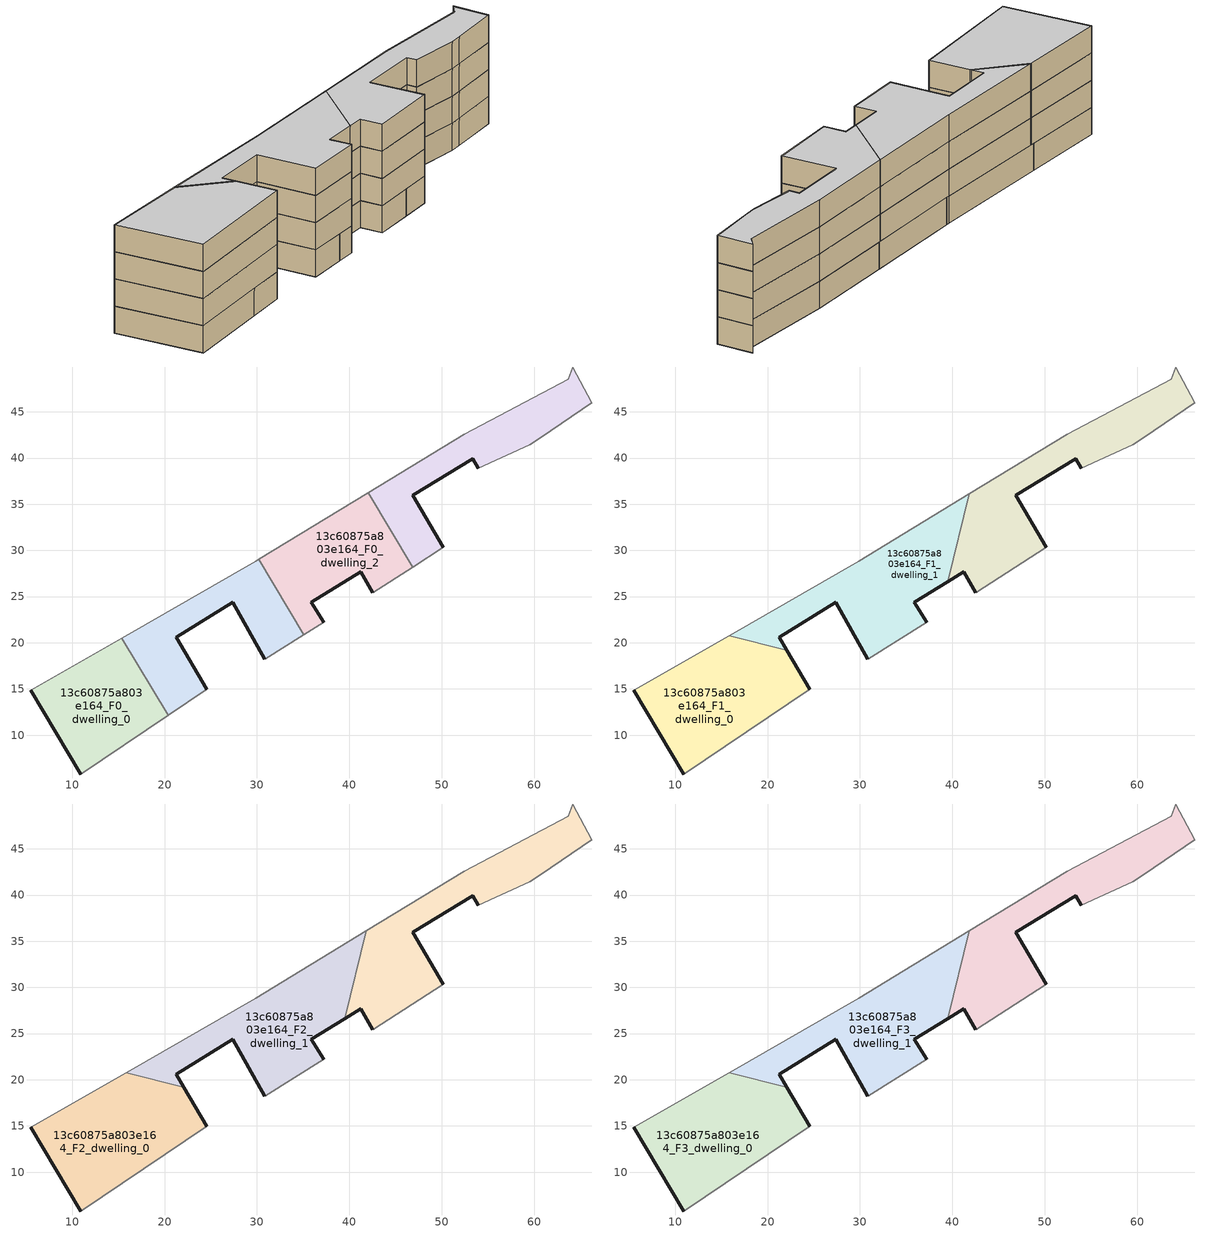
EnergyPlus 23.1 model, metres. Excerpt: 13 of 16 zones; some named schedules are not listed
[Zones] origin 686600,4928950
13c60875a803e164_F0_dwelling_0
 floor ground (EU_floor_Construction): 20.37,12.14 15.38,20.51 5.52,14.84 10.94,5.79 z0
 wall outside (EU_wall_Construction): 10.94,5.79 5.52,14.84 z0:3
 wall adiabatic (EU_wall_Construction): 20.37,12.14 10.94,5.79 / 5.52,14.84 15.38,20.51 z0:3
 wall to 13c60875a803e164_F0_dwelling_1 (EU_wall_Construction): 15.38,20.51 20.37,12.14 z0:3
13c60875a803e164_F0_dwelling_1
 floor ground (EU_floor_Construction): 30.83,18.22 35.08,20.86 30.19,29.04 29.87,28.85 15.38,20.51 20.37,12.14 24.58,14.98 21.27,20.6 27.35,24.38 z0
 wall outside (EU_wall_Construction): 30.83,18.22 27.35,24.38 21.27,20.6 24.58,14.98 z0:3
 wall adiabatic (EU_wall_Construction): 24.58,14.98 20.37,12.14 / 15.38,20.51 29.87,28.85 30.19,29.04 / 35.08,20.86 30.83,18.22 z0:3
 wall to 13c60875a803e164_F0_dwelling_2 (EU_wall_Construction): 30.19,29.04 35.08,20.86 z0:3
13c60875a803e164_F0_dwelling_2
 floor ground (EU_floor_Construction): 42.52,25.39 46.85,28.19 42.04,36.24 30.19,29.04 35.08,20.86 37.24,22.21 35.87,24.41 41.24,27.71 z0
 wall outside (EU_wall_Construction): 42.52,25.39 41.24,27.71 35.87,24.41 37.24,22.21 z0:3
 wall adiabatic (EU_wall_Construction): 37.24,22.21 35.08,20.86 / 30.19,29.04 42.04,36.24 / 46.85,28.19 42.52,25.39 z0:3
 wall to 13c60875a803e164_F0_dwelling_3 (EU_wall_Construction): 42.04,36.24 46.85,28.19 z0:3
13c60875a803e164_F0_dwelling_3
 floor ground (EU_floor_Construction): 59.52,41.45 60.79,42.27 66.23,45.99 64.21,49.86 63.68,48.51 52.43,42.56 42.04,36.24 46.85,28.19 50.19,30.37 46.87,35.97 53.38,39.95 53.96,38.9 z0
 wall outside (EU_wall_Construction): 53.96,38.9 53.38,39.95 46.87,35.97 50.19,30.37 z0:3
 wall adiabatic (EU_wall_Construction): 50.19,30.37 46.85,28.19 / 42.04,36.24 52.43,42.56 63.68,48.51 64.21,49.86 66.23,45.99 60.79,42.27 59.52,41.45 53.96,38.9 z0:3
13c60875a803e164_F1_dwelling_0
 floor to 13c60875a803e164_F0_dwelling_0 (EU_floor_Construction): 20.37,12.14 15.38,20.51 5.52,14.84 10.94,5.79 z3
 floor to 13c60875a803e164_F0_dwelling_1 (EU_floor_Construction): 24.58,14.98 22.09,19.21 15.83,20.77 15.38,20.51 20.37,12.14 z3
 wall outside (EU_wall_Construction): 22.09,19.21 24.58,14.98 / 10.94,5.79 5.52,14.84 z3:6
 wall adiabatic (EU_wall_Construction): 5.52,14.84 15.83,20.77 / 24.58,14.98 10.94,5.79 z3:6
 wall to 13c60875a803e164_F1_dwelling_1 (EU_wall_Construction): 15.83,20.77 22.09,19.21 z3:6
13c60875a803e164_F1_dwelling_1
 floor to 13c60875a803e164_F0_dwelling_1 (EU_floor_Construction): 35.08,20.86 30.19,29.04 29.87,28.85 15.83,20.77 22.09,19.21 21.27,20.6 27.35,24.38 30.83,18.22 z3
 floor to 13c60875a803e164_F0_dwelling_2 (EU_floor_Construction): 37.24,22.21 35.87,24.41 39.48,26.62 41.84,36.12 30.19,29.04 35.08,20.86 z3
 wall outside (EU_wall_Construction): 30.83,18.22 27.35,24.38 21.27,20.6 22.09,19.21 / 39.48,26.62 35.87,24.41 37.24,22.21 z3:6
 wall adiabatic (EU_wall_Construction): 37.24,22.21 30.83,18.22 / 15.83,20.77 29.87,28.85 41.84,36.12 z3:6
 wall to 13c60875a803e164_F1_dwelling_2 (EU_wall_Construction): 41.84,36.12 39.48,26.62 z3:6
13c60875a803e164_F1_dwelling_2
 floor to 13c60875a803e164_F0_dwelling_2 (EU_floor_Construction): 46.85,28.19 42.04,36.24 41.84,36.12 39.48,26.62 41.24,27.71 42.52,25.39 z3
 floor to 13c60875a803e164_F0_dwelling_3 (EU_floor_Construction): 59.52,41.45 60.79,42.27 66.23,45.99 64.21,49.86 63.68,48.51 52.43,42.56 42.04,36.24 46.85,28.19 50.19,30.37 46.87,35.97 53.38,39.95 53.96,38.9 z3
 wall outside (EU_wall_Construction): 53.96,38.9 53.38,39.95 46.87,35.97 50.19,30.37 / 42.52,25.39 41.24,27.71 39.48,26.62 z3:6
 wall adiabatic (EU_wall_Construction): 50.19,30.37 42.52,25.39 / 41.84,36.12 52.43,42.56 63.68,48.51 64.21,49.86 66.23,45.99 60.79,42.27 59.52,41.45 53.96,38.9 z3:6
13c60875a803e164_F2_dwelling_0
 floor to 13c60875a803e164_F1_dwelling_0 (EU_floor_Construction): 24.58,14.98 22.09,19.21 15.83,20.77 5.52,14.84 10.94,5.79 z6
 wall outside (EU_wall_Construction): 22.09,19.21 24.58,14.98 / 10.94,5.79 5.52,14.84 z6:9
 wall adiabatic (EU_wall_Construction): 5.52,14.84 15.83,20.77 / 24.58,14.98 10.94,5.79 z6:9
 wall to 13c60875a803e164_F2_dwelling_1 (EU_wall_Construction): 15.83,20.77 22.09,19.21 z6:9
13c60875a803e164_F2_dwelling_1
 floor to 13c60875a803e164_F1_dwelling_1 (EU_floor_Construction): 37.24,22.21 35.87,24.41 39.48,26.62 41.84,36.12 29.87,28.85 15.83,20.77 22.09,19.21 21.27,20.6 27.35,24.38 30.83,18.22 z6
 wall outside (EU_wall_Construction): 30.83,18.22 27.35,24.38 21.27,20.6 22.09,19.21 / 39.48,26.62 35.87,24.41 37.24,22.21 z6:9
 wall adiabatic (EU_wall_Construction): 37.24,22.21 30.83,18.22 / 15.83,20.77 29.87,28.85 41.84,36.12 z6:9
 wall to 13c60875a803e164_F2_dwelling_2 (EU_wall_Construction): 41.84,36.12 39.48,26.62 z6:9
13c60875a803e164_F2_dwelling_2
 floor to 13c60875a803e164_F1_dwelling_2 (EU_floor_Construction): 50.19,30.37 46.87,35.97 53.38,39.95 53.96,38.9 59.52,41.45 60.79,42.27 66.23,45.99 64.21,49.86 63.68,48.51 52.43,42.56 41.84,36.12 39.48,26.62 41.24,27.71 42.52,25.39 z6
 wall outside (EU_wall_Construction): 53.96,38.9 53.38,39.95 46.87,35.97 50.19,30.37 / 42.52,25.39 41.24,27.71 39.48,26.62 z6:9
 wall adiabatic (EU_wall_Construction): 50.19,30.37 42.52,25.39 / 41.84,36.12 52.43,42.56 63.68,48.51 64.21,49.86 66.23,45.99 60.79,42.27 59.52,41.45 53.96,38.9 z6:9
13c60875a803e164_F3_dwelling_0
 floor to 13c60875a803e164_F2_dwelling_0 (EU_floor_Construction): 24.58,14.98 22.09,19.21 15.83,20.77 5.52,14.84 10.94,5.79 z9
 wall outside (EU_wall_Construction): 22.09,19.21 24.58,14.98 / 10.94,5.79 5.52,14.84 z9:12
 wall adiabatic (EU_wall_Construction): 5.52,14.84 15.83,20.77 / 24.58,14.98 10.94,5.79 z9:12
 wall to 13c60875a803e164_F3_dwelling_1 (EU_wall_Construction): 15.83,20.77 22.09,19.21 z9:12
 ceiling to 13c60875a803e164_F4_dwelling_0 (EU_floor_Construction): 22.09,19.21 24.58,14.98 10.94,5.79 5.52,14.84 15.83,20.77 z12
13c60875a803e164_F3_dwelling_1
 floor to 13c60875a803e164_F2_dwelling_1 (EU_floor_Construction): 37.24,22.21 35.87,24.41 39.48,26.62 41.84,36.12 29.87,28.85 15.83,20.77 22.09,19.21 21.27,20.6 27.35,24.38 30.83,18.22 z9
 wall outside (EU_wall_Construction): 30.83,18.22 27.35,24.38 21.27,20.6 22.09,19.21 / 39.48,26.62 35.87,24.41 37.24,22.21 z9:12
 wall adiabatic (EU_wall_Construction): 37.24,22.21 30.83,18.22 / 15.83,20.77 29.87,28.85 41.84,36.12 z9:12
 wall to 13c60875a803e164_F3_dwelling_2 (EU_wall_Construction): 41.84,36.12 39.48,26.62 z9:12
 ceiling to 13c60875a803e164_F4_dwelling_1 (EU_floor_Construction): 41.84,36.12 39.48,26.62 35.87,24.41 37.24,22.21 30.83,18.22 27.35,24.38 21.27,20.6 22.09,19.21 15.83,20.77 29.87,28.85 z12
13c60875a803e164_F3_dwelling_2
 floor to 13c60875a803e164_F2_dwelling_2 (EU_floor_Construction): 50.19,30.37 46.87,35.97 53.38,39.95 53.96,38.9 59.52,41.45 60.79,42.27 66.23,45.99 64.21,49.86 63.68,48.51 52.43,42.56 41.84,36.12 39.48,26.62 41.24,27.71 42.52,25.39 z9
 wall outside (EU_wall_Construction): 53.96,38.9 53.38,39.95 46.87,35.97 50.19,30.37 / 42.52,25.39 41.24,27.71 39.48,26.62 z9:12
 wall adiabatic (EU_wall_Construction): 50.19,30.37 42.52,25.39 / 41.84,36.12 52.43,42.56 63.68,48.51 64.21,49.86 66.23,45.99 60.79,42.27 59.52,41.45 53.96,38.9 z9:12
 ceiling to 13c60875a803e164_F4_dwelling_2 (EU_floor_Construction): 64.21,49.86 66.23,45.99 60.79,42.27 59.52,41.45 53.96,38.9 53.38,39.95 46.87,35.97 50.19,30.37 42.52,25.39 41.24,27.71 39.48,26.62 41.84,36.12 52.43,42.56 63.68,48.51 z12
[Building]
EU S2 Campaign: North Axis=0; Terrain=City; Solar Distribution=FullExterior
[Site:Location]
Bologna: Latitude=44.5; Longitude=11.25; Time Zone=1; Elevation=37
[SizingPeriod:WeatherFileDays]
AnnualSizingPeriod: Begin Month=1; Begin Day of Month=1; End Month=12; End Day of Month=31; Day of Week for Start Day=Monday; Use Weather File Daylight Saving Period=No; Use Weather File Rain and Snow Indicators=No
[MATERIAL]
EU_InternalMass_Material: Roughness=MediumRough; Thickness=0.1; Conductivity=1; Density=1800; Specific Heat=900; Thermal Absorptance=0.9; Solar Absorptance=0.7; Visible Absorptance=0.7
[MATERIAL:NOMASS] Roughness=MediumRough; Thermal Absorptance=0.9; Solar Absorptance=0.7; Visible Absorptance=0.7
Name | Thermal Resistance
EU_wall_NoMass | 0.905828
EU_floor_NoMass | 0.67114
[CONSTRUCTION]
EU_wall_Construction: EU_wall_NoMass
EU_floor_Construction: EU_floor_NoMass
EU_InternalMass_Construction: EU_InternalMass_Material
[ZONE] Type=1; Multiplier=1; Ceiling Height=autocalculate; Floor Area=autocalculate; Part of Total Floor Area=Yes
Name | Volume
13c60875a803e164_F0_dwelling_0 | 345.86
13c60875a803e164_F1_dwelling_0 | 461.137
13c60875a803e164_F2_dwelling_0; 13c60875a803e164_F3_dwelling_0 | 461.142
13c60875a803e164_F0_dwelling_1 | 345.858
13c60875a803e164_F1_dwelling_1 | 461.139
13c60875a803e164_F2_dwelling_1; 13c60875a803e164_F3_dwelling_1 | 461.149
13c60875a803e164_F0_dwelling_2 | 345.862
13c60875a803e164_F1_dwelling_2 | 461.136
13c60875a803e164_F2_dwelling_2; 13c60875a803e164_F3_dwelling_2 | 461.138
13c60875a803e164_F0_dwelling_3 | 345.864
[INTERNALMASS] Construction=EU_InternalMass_Construction
Name | Zone or ZoneList | Surface Area
13c60875a803e164_F0_dwelling_0_EU_InternalMass | 13c60875a803e164_F0_dwelling_0 | 115.287
13c60875a803e164_F0_dwelling_1_EU_InternalMass | 13c60875a803e164_F0_dwelling_1 | 115.286
13c60875a803e164_F0_dwelling_2_EU_InternalMass | 13c60875a803e164_F0_dwelling_2 | 115.287
13c60875a803e164_F0_dwelling_3_EU_InternalMass | 13c60875a803e164_F0_dwelling_3 | 115.288
13c60875a803e164_F1_dwelling_0_EU_InternalMass | 13c60875a803e164_F1_dwelling_0 | 153.715
13c60875a803e164_F1_dwelling_1_EU_InternalMass | 13c60875a803e164_F1_dwelling_1 | 153.713
13c60875a803e164_F1_dwelling_2_EU_InternalMass | 13c60875a803e164_F1_dwelling_2 | 153.711
13c60875a803e164_F2_dwelling_0_EU_InternalMass | 13c60875a803e164_F2_dwelling_0 | 153.715
13c60875a803e164_F2_dwelling_1_EU_InternalMass | 13c60875a803e164_F2_dwelling_1 | 153.713
13c60875a803e164_F2_dwelling_2_EU_InternalMass | 13c60875a803e164_F2_dwelling_2 | 153.711
13c60875a803e164_F3_dwelling_0_EU_InternalMass | 13c60875a803e164_F3_dwelling_0 | 153.715
13c60875a803e164_F3_dwelling_1_EU_InternalMass | 13c60875a803e164_F3_dwelling_1 | 153.713
13c60875a803e164_F3_dwelling_2_EU_InternalMass | 13c60875a803e164_F3_dwelling_2 | 153.711
[OTHEREQUIPMENT] Fuel Type=Electricity; Design Level Calculation Method=Watts/Area; Power per Zone Floor Area=1; Fraction Latent=0; Fraction Radiant=0; Fraction Lost=0; Carbon Dioxide Generation Rate=0; EndUse Subcategory=EU_Step8_InternalGains
Name | Zone or ZoneList or Space or SpaceList | Schedule
EU_Step8_InternalGain_13c60875a803e164_F0_dwelling_0_f000 | 13c60875a803e164_F0_dwelling_0 | EU_Step8_GainSchedule_13c60875a803e164_F0_dwelling_0_f000
EU_Step8_InternalGain_13c60875a803e164_F0_dwelling_1_f000 | 13c60875a803e164_F0_dwelling_1 | EU_Step8_GainSchedule_13c60875a803e164_F0_dwelling_1_f000
EU_Step8_InternalGain_13c60875a803e164_F0_dwelling_2_f000 | 13c60875a803e164_F0_dwelling_2 | EU_Step8_GainSchedule_13c60875a803e164_F0_dwelling_2_f000
EU_Step8_InternalGain_13c60875a803e164_F0_dwelling_3_f000 | 13c60875a803e164_F0_dwelling_3 | EU_Step8_GainSchedule_13c60875a803e164_F0_dwelling_3_f000
EU_Step8_InternalGain_13c60875a803e164_F1_dwelling_0_f000 | 13c60875a803e164_F1_dwelling_0 | EU_Step8_GainSchedule_13c60875a803e164_F1_dwelling_0_f000
EU_Step8_InternalGain_13c60875a803e164_F1_dwelling_1_f000 | 13c60875a803e164_F1_dwelling_1 | EU_Step8_GainSchedule_13c60875a803e164_F1_dwelling_1_f000
EU_Step8_InternalGain_13c60875a803e164_F1_dwelling_2_f000 | 13c60875a803e164_F1_dwelling_2 | EU_Step8_GainSchedule_13c60875a803e164_F1_dwelling_2_f000
EU_Step8_InternalGain_13c60875a803e164_F2_dwelling_0_f000 | 13c60875a803e164_F2_dwelling_0 | EU_Step8_GainSchedule_13c60875a803e164_F2_dwelling_0_f000
EU_Step8_InternalGain_13c60875a803e164_F2_dwelling_1_f000 | 13c60875a803e164_F2_dwelling_1 | EU_Step8_GainSchedule_13c60875a803e164_F2_dwelling_1_f000
EU_Step8_InternalGain_13c60875a803e164_F2_dwelling_2_f000 | 13c60875a803e164_F2_dwelling_2 | EU_Step8_GainSchedule_13c60875a803e164_F2_dwelling_2_f000
EU_Step8_InternalGain_13c60875a803e164_F3_dwelling_0_f000 | 13c60875a803e164_F3_dwelling_0 | EU_Step8_GainSchedule_13c60875a803e164_F3_dwelling_0_f000
EU_Step8_InternalGain_13c60875a803e164_F3_dwelling_1_f000 | 13c60875a803e164_F3_dwelling_1 | EU_Step8_GainSchedule_13c60875a803e164_F3_dwelling_1_f000
EU_Step8_InternalGain_13c60875a803e164_F3_dwelling_2_f000 | 13c60875a803e164_F3_dwelling_2 | EU_Step8_GainSchedule_13c60875a803e164_F3_dwelling_2_f000
[ZONEVENTILATION:DESIGNFLOWRATE] Schedule=EU_AlwaysOn; Design Flow Rate Calculation Method=AirChanges/Hour; Air Changes per Hour=0.73129; Ventilation Type=Natural; Fan Pressure Rise=0; Fan Total Efficiency=1; Constant Term Coefficient=1; Temperature Term Coefficient=0; Velocity Term Coefficient=0; Velocity Squared Term Coefficient=0; Minimum Indoor Temperature=-100; Maximum Indoor Temperature=100; Delta Temperature=-100; Minimum Outdoor Temperature=-100; Maximum Outdoor Temperature=100; Maximum Wind Speed=40
Name | Zone or ZoneList or Space or SpaceList
EU_ConstantAir_13c60875a803e164_F0_dwelling_0 | 13c60875a803e164_F0_dwelling_0
EU_ConstantAir_13c60875a803e164_F0_dwelling_1 | 13c60875a803e164_F0_dwelling_1
EU_ConstantAir_13c60875a803e164_F0_dwelling_2 | 13c60875a803e164_F0_dwelling_2
EU_ConstantAir_13c60875a803e164_F0_dwelling_3 | 13c60875a803e164_F0_dwelling_3
EU_ConstantAir_13c60875a803e164_F1_dwelling_0 | 13c60875a803e164_F1_dwelling_0
EU_ConstantAir_13c60875a803e164_F1_dwelling_1 | 13c60875a803e164_F1_dwelling_1
EU_ConstantAir_13c60875a803e164_F1_dwelling_2 | 13c60875a803e164_F1_dwelling_2
EU_ConstantAir_13c60875a803e164_F2_dwelling_0 | 13c60875a803e164_F2_dwelling_0
EU_ConstantAir_13c60875a803e164_F2_dwelling_1 | 13c60875a803e164_F2_dwelling_1
EU_ConstantAir_13c60875a803e164_F2_dwelling_2 | 13c60875a803e164_F2_dwelling_2
EU_ConstantAir_13c60875a803e164_F3_dwelling_0 | 13c60875a803e164_F3_dwelling_0
EU_ConstantAir_13c60875a803e164_F3_dwelling_1 | 13c60875a803e164_F3_dwelling_1
EU_ConstantAir_13c60875a803e164_F3_dwelling_2 | 13c60875a803e164_F3_dwelling_2
[HVACTEMPLATE:THERMOSTAT] Constant Heating Setpoint=20; Constant Cooling Setpoint=50
EU_HeatOnly_13c60875a803e164_F0_dwelling_0; EU_HeatOnly_13c60875a803e164_F0_dwelling_1; EU_HeatOnly_13c60875a803e164_F0_dwelling_2; EU_HeatOnly_13c60875a803e164_F0_dwelling_3; EU_HeatOnly_13c60875a803e164_F1_dwelling_0; EU_HeatOnly_13c60875a803e164_F1_dwelling_1; EU_HeatOnly_13c60875a803e164_F1_dwelling_2; EU_HeatOnly_13c60875a803e164_F2_dwelling_0; EU_HeatOnly_13c60875a803e164_F2_dwelling_1; EU_HeatOnly_13c60875a803e164_F2_dwelling_2; EU_HeatOnly_13c60875a803e164_F3_dwelling_0; EU_HeatOnly_13c60875a803e164_F3_dwelling_1; EU_HeatOnly_13c60875a803e164_F3_dwelling_2; EU_HeatOnly_13c60875a803e164_F4_dwelling_0; EU_HeatOnly_13c60875a803e164_F4_dwelling_1; EU_HeatOnly_13c60875a803e164_F4_dwelling_2
[HVACTEMPLATE:ZONE:IDEALLOADSAIRSYSTEM] System Availability Schedule=EU_AlwaysOn; Maximum Heating Supply Air Temperature=50; Minimum Cooling Supply Air Temperature=13; Maximum Heating Supply Air Humidity Ratio=0.0156; Minimum Cooling Supply Air Humidity Ratio=0.0077; Heating Limit=NoLimit; Cooling Limit=NoLimit; Heating Availability Schedule=EU_AlwaysOn; Cooling Availability Schedule=EU_CoolingOff; Dehumidification Control Type=ConstantSensibleHeatRatio; Cooling Sensible Heat Ratio=0.7; Dehumidification Setpoint=60; Humidification Control Type=None; Humidification Setpoint=30; Outdoor Air Method=None; Outdoor Air Flow Rate per Person=0.00944; Outdoor Air Flow Rate per Zone Floor Area=0; Outdoor Air Flow Rate per Zone=0; Demand Controlled Ventilation Type=None; Outdoor Air Economizer Type=NoEconomizer; Heat Recovery Type=None; Sensible Heat Recovery Effectiveness=0.7; Latent Heat Recovery Effectiveness=0.65
Name | Template Thermostat
13c60875a803e164_F0_dwelling_0 | EU_HeatOnly_13c60875a803e164_F0_dwelling_0
13c60875a803e164_F0_dwelling_1 | EU_HeatOnly_13c60875a803e164_F0_dwelling_1
13c60875a803e164_F0_dwelling_2 | EU_HeatOnly_13c60875a803e164_F0_dwelling_2
13c60875a803e164_F0_dwelling_3 | EU_HeatOnly_13c60875a803e164_F0_dwelling_3
13c60875a803e164_F1_dwelling_0 | EU_HeatOnly_13c60875a803e164_F1_dwelling_0
13c60875a803e164_F1_dwelling_1 | EU_HeatOnly_13c60875a803e164_F1_dwelling_1
13c60875a803e164_F1_dwelling_2 | EU_HeatOnly_13c60875a803e164_F1_dwelling_2
13c60875a803e164_F2_dwelling_0 | EU_HeatOnly_13c60875a803e164_F2_dwelling_0
13c60875a803e164_F2_dwelling_1 | EU_HeatOnly_13c60875a803e164_F2_dwelling_1
13c60875a803e164_F2_dwelling_2 | EU_HeatOnly_13c60875a803e164_F2_dwelling_2
13c60875a803e164_F3_dwelling_0 | EU_HeatOnly_13c60875a803e164_F3_dwelling_0
13c60875a803e164_F3_dwelling_1 | EU_HeatOnly_13c60875a803e164_F3_dwelling_1
13c60875a803e164_F3_dwelling_2 | EU_HeatOnly_13c60875a803e164_F3_dwelling_2
[SIZING:ZONE] Zone Cooling Design Supply Air Temperature Input Method=SupplyAirTemperature; Zone Cooling Design Supply Air Temperature=13; Zone Heating Design Supply Air Temperature Input Method=SupplyAirTemperature; Zone Heating Design Supply Air Temperature=50; Zone Cooling Design Supply Air Humidity Ratio=0.008; Zone Heating Design Supply Air Humidity Ratio=0.008; Cooling Design Air Flow Method=DesignDay; Cooling Design Air Flow Rate=0; Cooling Minimum Air Flow per Zone Floor Area=0.000762; Cooling Minimum Air Flow=0; Cooling Minimum Air Flow Fraction=0.2; Heating Design Air Flow Method=DesignDay; Heating Design Air Flow Rate=0; Heating Maximum Air Flow per Zone Floor Area=0.002032; Heating Maximum Air Flow=0.141576; Heating Maximum Air Flow Fraction=0.3; Account for Dedicated Outdoor Air System=No; Dedicated Outdoor Air System Control Strategy=NeutralSupplyAir; Dedicated Outdoor Air Low Setpoint Temperature for Design=autosize; Dedicated Outdoor Air High Setpoint Temperature for Design=autosize; Zone Load Sizing Method=Sensible Load Only No Latent Load; Zone Latent Cooling Design Supply Air Humidity Ratio Input Method=HumidityRatioDifference; Zone Cooling Design Supply Air Humidity Ratio Difference=0.005; Zone Latent Heating Design Supply Air Humidity Ratio Input Method=HumidityRatioDifference; Zone Humidification Design Supply Air Humidity Ratio Difference=0.005
13c60875a803e164_F0_dwelling_0; 13c60875a803e164_F0_dwelling_1
